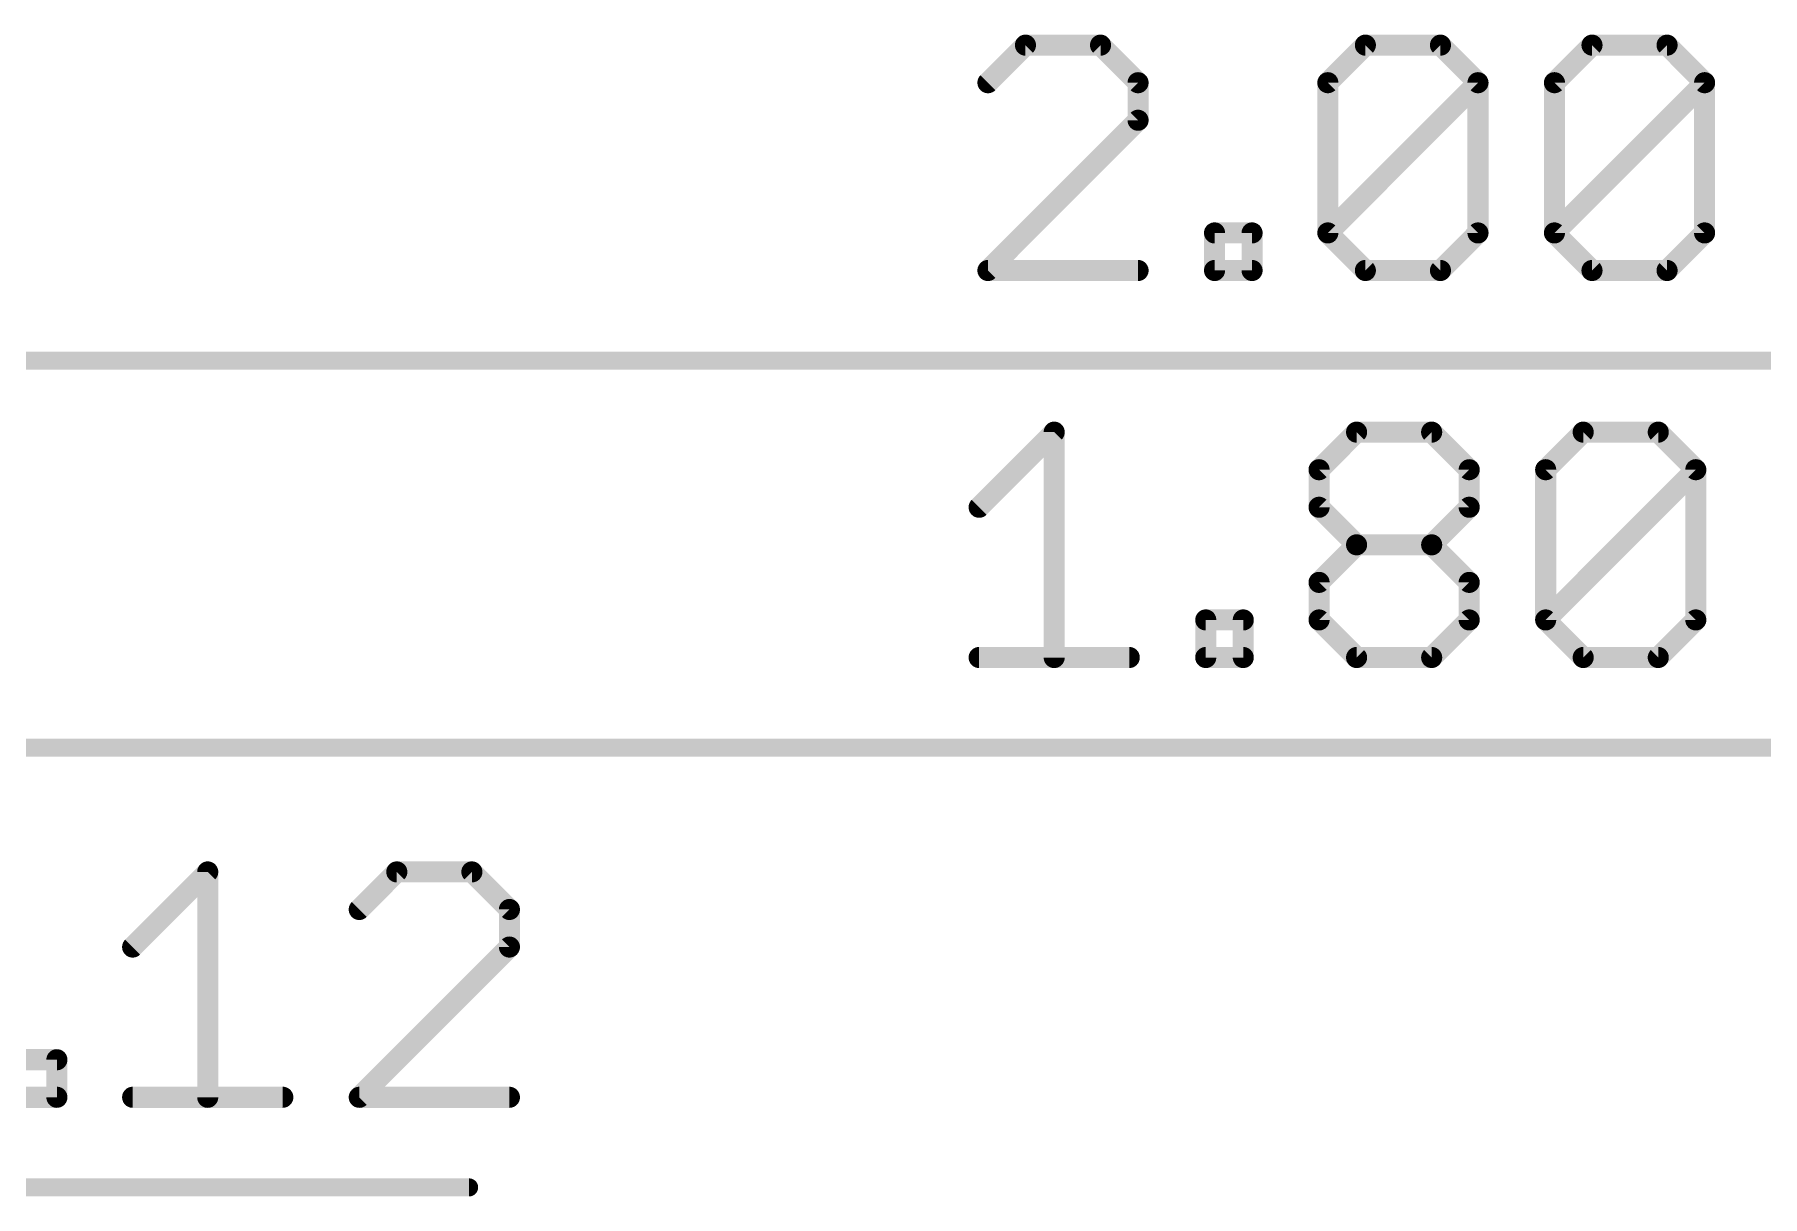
# Model space of a CAD drawing. Extents: x -6 to 62.2, y -4.9 to 32.6.
# Drawn here: x 16.11 to 28.59, y 24.19 to 32.58 of the extents above; entities that cross this region are included whole.
import ezdxf

# ---------------------------------------------------------------- set-up
doc = ezdxf.new("R2010")
doc.units = 0
doc.layers.add('47', color=253, linetype='CONTINUOUS')

msp = doc.modelspace()

# ---------------------------------------------------------------- linework, layer by layer
at = {"layer": '47'}
for points, const_width in [([(23.266, 32.5037), (22.9948, 32.2325)], 0.1524), ([(23.8083, 32.5037), (23.266, 32.5037)], 0.1524), ([(24.0795, 32.2325), (23.8083, 32.5037)], 0.1524), ([(25.4505, 32.2325), (25.7217, 32.5037)], 0.1524), ([(25.7217, 32.5037), (26.264, 32.5037)], 0.1524), ([(26.264, 32.5037), (26.5352, 32.2325)], 0.1524), ([(27.0877, 32.2325), (27.3589, 32.5037)], 0.1524), ([(27.3589, 32.5037), (27.9012, 32.5037)], 0.1524), ([(27.9012, 32.5037), (28.1724, 32.2325)], 0.1524), ([(24.0795, 31.9614), (24.0795, 32.2325)], 0.1524), ([(25.4505, 31.1479), (25.4505, 32.2325)], 0.1524), ([(25.4505, 31.1479), (26.5352, 32.2325)], 0.1524), ([(26.5352, 32.2325), (26.5352, 31.1479)], 0.1524), ([(27.0877, 31.1479), (27.0877, 32.2325)], 0.1524), ([(27.0877, 31.1479), (28.1724, 32.2325)], 0.1524), ([(28.1724, 32.2325), (28.1724, 31.1479)], 0.1524), ([(22.9948, 30.8767), (24.0795, 31.9614)], 0.1524), ([(24.632, 30.8767), (24.632, 31.1479)], 0.1524), ([(24.632, 31.1479), (24.9031, 31.1479)], 0.1524), ([(24.9031, 31.1479), (24.9031, 30.8767)], 0.1524), ([(25.7217, 30.8767), (25.4505, 31.1479)], 0.1524), ([(26.5352, 31.1479), (26.264, 30.8767)], 0.1524), ([(27.3589, 30.8767), (27.0877, 31.1479)], 0.1524), ([(28.1724, 31.1479), (27.9012, 30.8767)], 0.1524), ([(24.0795, 30.8767), (22.9948, 30.8767)], 0.1524), ([(24.9031, 30.8767), (24.632, 30.8767)], 0.1524), ([(26.264, 30.8767), (25.7217, 30.8767)], 0.1524), ([(27.9012, 30.8767), (27.3589, 30.8767)], 0.1524), ([(0.065, 30.226), (50.735, 30.226)], 0.13), ([(22.9313, 29.1674), (23.4736, 29.7097)], 0.1524), ([(23.4736, 29.7097), (23.4736, 28.0827)], 0.1524), ([(25.387, 29.4385), (25.6582, 29.7097)], 0.1524), ([(25.6582, 29.7097), (26.2005, 29.7097)], 0.1524), ([(26.2005, 29.7097), (26.4717, 29.4385)], 0.1524), ([(27.0242, 29.4385), (27.2954, 29.7097)], 0.1524), ([(27.2954, 29.7097), (27.8377, 29.7097)], 0.1524), ([(27.8377, 29.7097), (28.1089, 29.4385)], 0.1524), ([(25.387, 29.1674), (25.387, 29.4385)], 0.1524), ([(26.4717, 29.4385), (26.4717, 29.1674)], 0.1524), ([(27.0242, 28.3539), (27.0242, 29.4385)], 0.1524), ([(27.0242, 28.3539), (28.1089, 29.4385)], 0.1524), ([(28.1089, 29.4385), (28.1089, 28.3539)], 0.1524), ([(25.6582, 28.8962), (25.387, 29.1674)], 0.1524), ([(26.4717, 29.1674), (26.2005, 28.8962)], 0.1524), ([(25.387, 28.625), (25.6582, 28.8962)], 0.1524), ([(25.6582, 28.8962), (26.2005, 28.8962)], 0.1524), ([(26.2005, 28.8962), (26.4717, 28.625)], 0.1524), ([(25.387, 28.3539), (25.387, 28.625)], 0.1524), ([(26.4717, 28.625), (26.4717, 28.3539)], 0.1524), ([(24.5685, 28.0827), (24.5685, 28.3539)], 0.1524), ([(24.5685, 28.3539), (24.8396, 28.3539)], 0.1524), ([(24.8396, 28.3539), (24.8396, 28.0827)], 0.1524), ([(25.6582, 28.0827), (25.387, 28.3539)], 0.1524), ([(26.4717, 28.3539), (26.2005, 28.0827)], 0.1524), ([(27.2954, 28.0827), (27.0242, 28.3539)], 0.1524), ([(28.1089, 28.3539), (27.8377, 28.0827)], 0.1524), ([(22.9313, 28.0827), (24.016, 28.0827)], 0.1524), ([(24.8396, 28.0827), (24.5685, 28.0827)], 0.1524), ([(26.2005, 28.0827), (25.6582, 28.0827)], 0.1524), ([(27.8377, 28.0827), (27.2954, 28.0827)], 0.1524), ([(2.605, 27.432), (48.068, 27.432)], 0.13), ([(16.8159, 25.9924), (17.3583, 26.5347)], 0.1524), ([(17.3583, 26.5347), (17.3583, 24.9077)], 0.1524), ([(18.7243, 26.5347), (18.4531, 26.2635)], 0.1524), ([(19.2666, 26.5347), (18.7243, 26.5347)], 0.1524), ([(19.5378, 26.2635), (19.2666, 26.5347)], 0.1524), ([(19.5378, 25.9924), (19.5378, 26.2635)], 0.1524), ([(18.4531, 24.9077), (19.5378, 25.9924)], 0.1524), ([(15.9974, 25.1789), (16.2685, 25.1789)], 0.1524), ([(16.2685, 25.1789), (16.2685, 24.9077)], 0.1524), ([(16.2685, 24.9077), (15.9974, 24.9077)], 0.1524), ([(16.8159, 24.9077), (17.9006, 24.9077)], 0.1524), ([(19.5378, 24.9077), (18.4531, 24.9077)], 0.1524), ([(11.749, 24.257), (19.2468, 24.257)], 0.13)]:
    msp.add_lwpolyline(points, dxfattribs=dict(at, const_width=const_width))
for points, const_width in [([(23.266, 32.5418, 1), (23.266, 32.4656)], 0.0762), ([(23.2929, 32.4767, 1), (23.239, 32.5306)], 0.0762), ([(23.8352, 32.5306, 1), (23.7814, 32.4767)], 0.0762), ([(23.8083, 32.4656, 1), (23.8083, 32.5418)], 0.0762), ([(25.7217, 32.5418, 1), (25.7217, 32.4656)], 0.0762), ([(25.7486, 32.4767, 1), (25.6948, 32.5306)], 0.0762), ([(26.291, 32.5306, 1), (26.2371, 32.4767)], 0.0762), ([(26.264, 32.4656, 1), (26.264, 32.5418)], 0.0762), ([(27.3589, 32.5418, 1), (27.3589, 32.4656)], 0.0762), ([(27.3858, 32.4767, 1), (27.3319, 32.5306)], 0.0762), ([(27.9281, 32.5306, 1), (27.8743, 32.4767)], 0.0762), ([(27.9012, 32.4656, 1), (27.9012, 32.5418)], 0.0762), ([(22.9679, 32.2595, 1), (23.0218, 32.2056)], 0.0762), ([(24.1176, 32.2325, 1), (24.0414, 32.2325)], 0.0762), ([(24.0525, 32.2056, 1), (24.1064, 32.2595)], 0.0762), ([(25.4886, 32.2325, 1), (25.4124, 32.2325)], 0.0762), ([(25.4236, 32.2595, 1), (25.4775, 32.2056)], 0.0762), ([(26.5733, 32.2325, 1), (26.4971, 32.2325)], 0.0762), ([(26.5621, 32.2056, 1), (26.5083, 32.2595)], 0.0762), ([(26.5083, 32.2056, 1), (26.5621, 32.2595)], 0.0762), ([(27.1258, 32.2325, 1), (27.0496, 32.2325)], 0.0762), ([(27.0608, 32.2595, 1), (27.1146, 32.2056)], 0.0762), ([(28.2105, 32.2325, 1), (28.1343, 32.2325)], 0.0762), ([(28.1993, 32.2056, 1), (28.1454, 32.2595)], 0.0762), ([(28.1454, 32.2056, 1), (28.1993, 32.2595)], 0.0762), ([(24.0414, 31.9614, 1), (24.1176, 31.9614)], 0.0762), ([(24.1064, 31.9344, 1), (24.0525, 31.9883)], 0.0762), ([(24.6701, 31.1479, 1), (24.5939, 31.1479)], 0.0762), ([(24.632, 31.186, 1), (24.632, 31.1098)], 0.0762), ([(24.9412, 31.1479, 1), (24.865, 31.1479)], 0.0762), ([(24.9031, 31.1098, 1), (24.9031, 31.186)], 0.0762), ([(25.4775, 31.1748, 1), (25.4236, 31.1209)], 0.0762), ([(25.4236, 31.1748, 1), (25.4775, 31.1209)], 0.0762), ([(26.5621, 31.1209, 1), (26.5083, 31.1748)], 0.0762), ([(27.1146, 31.1748, 1), (27.0608, 31.1209)], 0.0762), ([(27.0608, 31.1748, 1), (27.1146, 31.1209)], 0.0762), ([(28.1993, 31.1209, 1), (28.1454, 31.1748)], 0.0762), ([(25.4124, 31.1479, 1), (25.4886, 31.1479)], 0.0762), ([(26.4971, 31.1479, 1), (26.5733, 31.1479)], 0.0762), ([(27.0496, 31.1479, 1), (27.1258, 31.1479)], 0.0762), ([(28.1343, 31.1479, 1), (28.2105, 31.1479)], 0.0762), ([(22.9948, 30.9148, 1), (22.9948, 30.8386)], 0.0762), ([(22.9679, 30.9036, 1), (23.0218, 30.8498)], 0.0762), ([(24.0795, 30.8386, 1), (24.0795, 30.9148)], 0.0762), ([(24.632, 30.9148, 1), (24.632, 30.8386)], 0.0762), ([(24.5939, 30.8767, 1), (24.6701, 30.8767)], 0.0762), ([(24.865, 30.8767, 1), (24.9412, 30.8767)], 0.0762), ([(24.9031, 30.8386, 1), (24.9031, 30.9148)], 0.0762), ([(25.7217, 30.9148, 1), (25.7217, 30.8386)], 0.0762), ([(25.6948, 30.8498, 1), (25.7486, 30.9036)], 0.0762), ([(26.2371, 30.9036, 1), (26.291, 30.8498)], 0.0762), ([(26.264, 30.8386, 1), (26.264, 30.9148)], 0.0762), ([(27.3589, 30.9148, 1), (27.3589, 30.8386)], 0.0762), ([(27.3319, 30.8498, 1), (27.3858, 30.9036)], 0.0762), ([(27.8743, 30.9036, 1), (27.9281, 30.8498)], 0.0762), ([(27.9012, 30.8386, 1), (27.9012, 30.9148)], 0.0762), ([(23.5117, 29.7097, 1), (23.4355, 29.7097)], 0.0762), ([(23.5006, 29.6827, 1), (23.4467, 29.7366)], 0.0762), ([(25.6582, 29.7478, 1), (25.6582, 29.6716)], 0.0762), ([(25.6851, 29.6827, 1), (25.6313, 29.7366)], 0.0762), ([(26.2275, 29.7366, 1), (26.1736, 29.6827)], 0.0762), ([(26.2005, 29.6716, 1), (26.2005, 29.7478)], 0.0762), ([(27.2954, 29.7478, 1), (27.2954, 29.6716)], 0.0762), ([(27.3223, 29.6827, 1), (27.2684, 29.7366)], 0.0762), ([(27.8646, 29.7366, 1), (27.8108, 29.6827)], 0.0762), ([(27.8377, 29.6716, 1), (27.8377, 29.7478)], 0.0762), ([(25.4251, 29.4385, 1), (25.3489, 29.4385)], 0.0762), ([(25.3601, 29.4655, 1), (25.414, 29.4116)], 0.0762), ([(26.5098, 29.4385, 1), (26.4336, 29.4385)], 0.0762), ([(26.4448, 29.4116, 1), (26.4986, 29.4655)], 0.0762), ([(27.0623, 29.4385, 1), (26.9861, 29.4385)], 0.0762), ([(26.9973, 29.4655, 1), (27.0511, 29.4116)], 0.0762), ([(28.147, 29.4385, 1), (28.0708, 29.4385)], 0.0762), ([(28.1358, 29.4116, 1), (28.0819, 29.4655)], 0.0762), ([(28.0819, 29.4116, 1), (28.1358, 29.4655)], 0.0762), ([(22.9044, 29.1943, 1), (22.9583, 29.1404)], 0.0762), ([(25.414, 29.1943, 1), (25.3601, 29.1404)], 0.0762), ([(26.4986, 29.1404, 1), (26.4448, 29.1943)], 0.0762), ([(25.3489, 29.1674, 1), (25.4251, 29.1674)], 0.0762), ([(26.4336, 29.1674, 1), (26.5098, 29.1674)], 0.0762), ([(25.6582, 28.9343, 1), (25.6582, 28.8581)], 0.0762), ([(25.6851, 28.8693, 1), (25.6313, 28.9231)], 0.0762), ([(25.6313, 28.8693, 1), (25.6851, 28.9231)], 0.0762), ([(26.2275, 28.9231, 1), (26.1736, 28.8693)], 0.0762), ([(26.1736, 28.9231, 1), (26.2275, 28.8693)], 0.0762), ([(26.2005, 28.8581, 1), (26.2005, 28.9343)], 0.0762), ([(25.4251, 28.625, 1), (25.3489, 28.625)], 0.0762), ([(25.3601, 28.652, 1), (25.414, 28.5981)], 0.0762), ([(26.5098, 28.625, 1), (26.4336, 28.625)], 0.0762), ([(26.4448, 28.5981, 1), (26.4986, 28.652)], 0.0762), ([(24.6066, 28.3539, 1), (24.5304, 28.3539)], 0.0762), ([(24.5685, 28.392, 1), (24.5685, 28.3158)], 0.0762), ([(24.8777, 28.3539, 1), (24.8015, 28.3539)], 0.0762), ([(24.8396, 28.3158, 1), (24.8396, 28.392)], 0.0762), ([(25.414, 28.3808, 1), (25.3601, 28.3269)], 0.0762), ([(25.3489, 28.3539, 1), (25.4251, 28.3539)], 0.0762), ([(26.4336, 28.3539, 1), (26.5098, 28.3539)], 0.0762), ([(26.4986, 28.3269, 1), (26.4448, 28.3808)], 0.0762), ([(27.0511, 28.3808, 1), (26.9973, 28.3269)], 0.0762), ([(26.9973, 28.3808, 1), (27.0511, 28.3269)], 0.0762), ([(26.9861, 28.3539, 1), (27.0623, 28.3539)], 0.0762), ([(28.0708, 28.3539, 1), (28.147, 28.3539)], 0.0762), ([(28.1358, 28.3269, 1), (28.0819, 28.3808)], 0.0762), ([(22.9313, 28.1208, 1), (22.9313, 28.0446)], 0.0762), ([(23.4355, 28.0827, 1), (23.5117, 28.0827)], 0.0762), ([(24.016, 28.0446, 1), (24.016, 28.1208)], 0.0762), ([(24.5685, 28.1208, 1), (24.5685, 28.0446)], 0.0762), ([(24.5304, 28.0827, 1), (24.6066, 28.0827)], 0.0762), ([(24.8015, 28.0827, 1), (24.8777, 28.0827)], 0.0762), ([(24.8396, 28.0446, 1), (24.8396, 28.1208)], 0.0762), ([(25.6582, 28.1208, 1), (25.6582, 28.0446)], 0.0762), ([(25.6313, 28.0558, 1), (25.6851, 28.1096)], 0.0762), ([(26.1736, 28.1096, 1), (26.2275, 28.0558)], 0.0762), ([(26.2005, 28.0446, 1), (26.2005, 28.1208)], 0.0762), ([(27.2954, 28.1208, 1), (27.2954, 28.0446)], 0.0762), ([(27.2684, 28.0558, 1), (27.3223, 28.1096)], 0.0762), ([(27.8108, 28.1096, 1), (27.8646, 28.0558)], 0.0762), ([(27.8377, 28.0446, 1), (27.8377, 28.1208)], 0.0762), ([(17.3964, 26.5347, 1), (17.3202, 26.5347)], 0.0762), ([(17.3852, 26.5077, 1), (17.3313, 26.5616)], 0.0762), ([(18.7243, 26.5728, 1), (18.7243, 26.4966)], 0.0762), ([(18.7512, 26.5077, 1), (18.6973, 26.5616)], 0.0762), ([(19.2935, 26.5616, 1), (19.2396, 26.5077)], 0.0762), ([(19.2666, 26.4966, 1), (19.2666, 26.5728)], 0.0762), ([(19.5759, 26.2635, 1), (19.4997, 26.2635)], 0.0762), ([(18.4261, 26.2905, 1), (18.48, 26.2366)], 0.0762), ([(19.5108, 26.2366, 1), (19.5647, 26.2905)], 0.0762), ([(16.789, 26.0193, 1), (16.8429, 25.9654)], 0.0762), ([(19.4997, 25.9924, 1), (19.5759, 25.9924)], 0.0762), ([(19.5647, 25.9654, 1), (19.5108, 26.0193)], 0.0762), ([(16.3066, 25.1789, 1), (16.2304, 25.1789)], 0.0762), ([(16.2685, 25.1408, 1), (16.2685, 25.217)], 0.0762), ([(16.2685, 24.8696, 1), (16.2685, 24.9458)], 0.0762), ([(16.8159, 24.9458, 1), (16.8159, 24.8696)], 0.0762), ([(17.9006, 24.8696, 1), (17.9006, 24.9458)], 0.0762), ([(18.4531, 24.9458, 1), (18.4531, 24.8696)], 0.0762), ([(18.4261, 24.9346, 1), (18.48, 24.8808)], 0.0762), ([(19.5378, 24.8696, 1), (19.5378, 24.9458)], 0.0762), ([(16.2304, 24.9077, 1), (16.3066, 24.9077)], 0.0762), ([(17.3202, 24.9077, 1), (17.3964, 24.9077)], 0.0762), ([(19.2468, 24.2245, 1), (19.2468, 24.2895)], 0.065)]:
    msp.add_lwpolyline(points, format="xyb", dxfattribs=dict(at, const_width=const_width))

doc.saveas('drawing.dxf')
